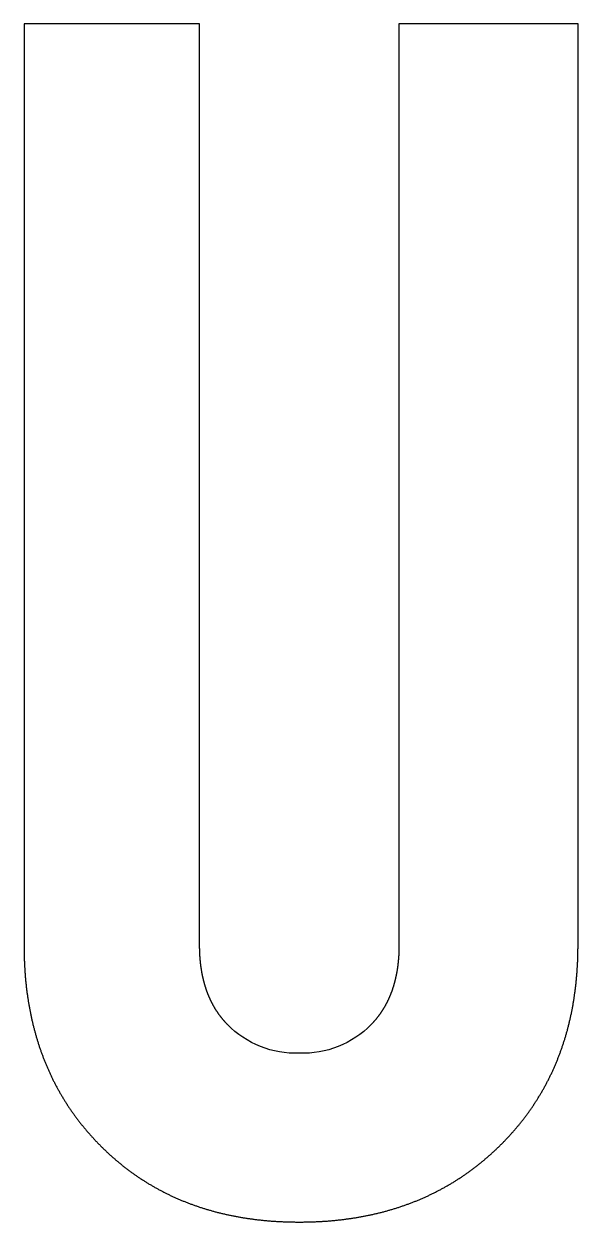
# Model space of a CAD drawing. Header units: millimetres. Extents: x -37 to 1379, y -2 to 984.
# Drawn here: x 109.85 to 121.56, y 417.08 to 442.44 of the extents above; entities that cross this region are included whole.
import ezdxf

# ---------------------------------------------------------------- set-up
doc = ezdxf.new("R2010")
doc.units = ezdxf.units.MM
doc.layers.get('0').update_dxf_attribs({"lineweight": 25, "true_color": 0xffffff})

msp = doc.modelspace()

# ---------------------------------------------------------------- linework, layer by layer
at = {"color": 5, "true_color": 0x0000ff, "flags": 128}
msp.add_lwpolyline([(115.672, 417.079), (115.692, 417.079), (115.713, 417.079), (115.733, 417.079), (115.753, 417.079), (115.773, 417.08), (115.794, 417.08), (115.814, 417.08), (115.834, 417.081), (115.854, 417.081), (115.874, 417.082), (115.894, 417.082), (115.914, 417.083), (115.934, 417.083), (115.954, 417.084), (115.974, 417.085), (115.994, 417.085), (116.014, 417.086), (116.034, 417.087), (116.054, 417.088), (116.073, 417.089), (116.093, 417.09), (116.113, 417.091), (116.133, 417.092), (116.152, 417.093), (116.172, 417.095), (116.192, 417.096), (116.211, 417.097), (116.231, 417.099), (116.25, 417.1), (116.27, 417.101), (116.289, 417.103), (116.309, 417.104), (116.328, 417.106), (116.347, 417.108), (116.367, 417.109), (116.386, 417.111), (116.405, 417.113), (116.425, 417.115), (116.444, 417.117), (116.463, 417.119), (116.482, 417.121), (116.501, 417.123), (116.521, 417.125), (116.54, 417.127), (116.559, 417.129), (116.578, 417.132), (116.597, 417.134), (116.616, 417.136), (116.635, 417.139), (116.654, 417.141), (116.672, 417.144), (116.691, 417.146), (116.71, 417.149), (116.729, 417.151), (116.748, 417.154), (116.766, 417.157), (116.785, 417.16), (116.804, 417.162), (116.822, 417.165), (116.841, 417.168), (116.86, 417.171), (116.878, 417.174), (116.897, 417.177), (116.915, 417.181), (116.934, 417.184), (116.952, 417.187), (116.971, 417.19), (116.989, 417.194), (117.007, 417.197), (117.026, 417.201), (117.044, 417.204), (117.062, 417.208), (117.08, 417.211), (117.099, 417.215), (117.117, 417.219), (117.135, 417.222), (117.153, 417.226), (117.171, 417.23), (117.189, 417.234), (117.207, 417.238), (117.225, 417.242), (117.243, 417.246), (117.261, 417.25), (117.279, 417.254), (117.297, 417.258), (117.315, 417.262), (117.333, 417.267), (117.35, 417.271), (117.368, 417.275), (117.386, 417.28), (117.404, 417.284), (117.421, 417.289), (117.439, 417.294), (117.457, 417.298), (117.474, 417.303), (117.492, 417.308), (117.509, 417.312), (117.527, 417.317), (117.544, 417.322), (117.562, 417.327), (117.579, 417.332), (117.596, 417.337), (117.614, 417.342), (117.631, 417.347), (117.648, 417.352), (117.666, 417.358), (117.683, 417.363), (117.7, 417.368), (117.717, 417.374), (117.734, 417.379), (117.752, 417.385), (117.769, 417.39), (117.786, 417.396), (117.803, 417.401), (117.82, 417.407), (117.837, 417.413), (117.854, 417.419), (117.871, 417.424), (117.887, 417.43), (117.904, 417.436), (117.921, 417.442), (117.938, 417.448), (117.955, 417.454), (117.971, 417.46), (117.988, 417.467), (118.005, 417.473), (118.021, 417.479), (118.038, 417.485), (118.055, 417.492), (118.071, 417.498), (118.088, 417.505), (118.104, 417.511), (118.121, 417.518), (118.137, 417.524), (118.154, 417.531), (118.17, 417.538), (118.186, 417.544), (118.203, 417.551), (118.219, 417.558), (118.235, 417.565), (118.251, 417.572), (118.268, 417.579), (118.284, 417.586), (118.3, 417.593), (118.316, 417.6), (118.332, 417.608), (118.348, 417.615), (118.364, 417.622), (118.38, 417.63), (118.396, 417.637), (118.412, 417.644), (118.428, 417.652), (118.444, 417.66), (118.46, 417.667), (118.476, 417.675), (118.491, 417.683), (118.507, 417.69), (118.523, 417.698), (118.539, 417.706), (118.554, 417.714), (118.57, 417.722), (118.585, 417.73), (118.601, 417.738), (118.617, 417.746), (118.632, 417.754), (118.648, 417.762), (118.663, 417.771), (118.679, 417.779), (118.694, 417.787), (118.709, 417.796), (118.725, 417.804), (118.74, 417.813), (118.755, 417.821), (118.771, 417.83), (118.786, 417.838), (118.801, 417.847), (118.816, 417.856), (118.831, 417.865), (118.846, 417.874), (118.862, 417.882), (118.877, 417.891), (118.892, 417.9), (118.907, 417.909), (118.922, 417.919), (118.937, 417.928), (118.951, 417.937), (118.966, 417.946), (118.981, 417.955), (118.996, 417.965), (119.011, 417.974), (119.026, 417.984), (119.04, 417.993), (119.055, 418.003), (119.07, 418.012), (119.084, 418.022), (119.099, 418.032), (119.113, 418.041), (119.128, 418.051), (119.143, 418.061), (119.157, 418.071), (119.172, 418.081), (119.186, 418.091), (119.2, 418.101), (119.215, 418.111), (119.229, 418.121), (119.243, 418.131), (119.258, 418.142), (119.272, 418.152), (119.286, 418.162), (119.3, 418.173), (119.315, 418.183), (119.329, 418.193), (119.343, 418.204), (119.357, 418.215), (119.371, 418.225), (119.385, 418.236), (119.399, 418.247), (119.413, 418.257), (119.427, 418.268), (119.441, 418.279), (119.455, 418.29), (119.469, 418.301), (119.482, 418.312), (119.496, 418.323), (119.51, 418.334), (119.524, 418.346), (119.537, 418.357), (119.551, 418.368), (119.565, 418.379), (119.578, 418.391), (119.592, 418.402), (119.605, 418.414), (119.619, 418.425), (119.632, 418.437), (119.646, 418.448), (119.659, 418.46), (119.673, 418.472), (119.686, 418.484), (119.7, 418.495), (119.713, 418.507), (119.726, 418.519), (119.739, 418.531), (119.753, 418.543), (119.766, 418.555), (119.779, 418.567), (119.792, 418.58), (119.805, 418.592), (119.818, 418.604), (119.831, 418.616), (119.844, 418.629), (119.857, 418.641), (119.87, 418.654), (119.883, 418.666), (119.896, 418.679), (119.909, 418.691), (119.922, 418.704), (119.935, 418.717), (119.948, 418.73), (119.96, 418.742), (119.973, 418.755), (119.986, 418.768), (119.998, 418.781), (120.011, 418.794), (120.023, 418.807), (120.035, 418.82), (120.048, 418.833), (120.06, 418.846), (120.072, 418.859), (120.085, 418.872), (120.097, 418.885), (120.109, 418.898), (120.121, 418.911), (120.133, 418.924), (120.145, 418.937), (120.157, 418.951), (120.169, 418.964), (120.18, 418.977), (120.192, 418.991), (120.204, 419.004), (120.216, 419.017), (120.227, 419.031), (120.239, 419.044), (120.25, 419.058), (120.262, 419.071), (120.273, 419.085), (120.284, 419.098), (120.296, 419.112), (120.307, 419.126), (120.318, 419.139), (120.329, 419.153), (120.34, 419.167), (120.352, 419.181), (120.363, 419.194), (120.373, 419.208), (120.384, 419.222), (120.395, 419.236), (120.406, 419.25), (120.417, 419.264), (120.428, 419.278), (120.438, 419.292), (120.449, 419.306), (120.459, 419.32), (120.47, 419.334), (120.48, 419.348), (120.491, 419.362), (120.501, 419.376), (120.511, 419.391), (120.522, 419.405), (120.532, 419.419), (120.542, 419.433), (120.552, 419.448), (120.562, 419.462), (120.572, 419.476), (120.582, 419.491), (120.592, 419.505), (120.602, 419.52), (120.612, 419.534), (120.621, 419.549), (120.631, 419.563), (120.641, 419.578), (120.65, 419.593), (120.66, 419.607), (120.669, 419.622), (120.679, 419.637), (120.688, 419.651), (120.698, 419.666), (120.707, 419.681), (120.716, 419.696), (120.725, 419.711), (120.734, 419.726), (120.744, 419.741), (120.753, 419.755), (120.762, 419.77), (120.771, 419.785), (120.779, 419.801), (120.788, 419.816), (120.797, 419.831), (120.806, 419.846), (120.815, 419.861), (120.823, 419.876), (120.832, 419.891), (120.84, 419.907), (120.849, 419.922), (120.857, 419.937), (120.866, 419.953), (120.874, 419.968), (120.882, 419.983), (120.891, 419.999), (120.899, 420.014), (120.907, 420.03), (120.915, 420.045), (120.923, 420.061), (120.931, 420.077), (120.939, 420.092), (120.947, 420.108), (120.955, 420.123), (120.963, 420.139), (120.97, 420.155), (120.978, 420.171), (120.986, 420.186), (120.993, 420.202), (121.001, 420.218), (121.008, 420.234), (121.016, 420.25), (121.023, 420.266), (121.03, 420.282), (121.038, 420.298), (121.045, 420.314), (121.052, 420.33), (121.059, 420.346), (121.066, 420.362), (121.073, 420.378), (121.08, 420.395), (121.087, 420.411), (121.094, 420.427), (121.101, 420.443), (121.108, 420.46), (121.115, 420.476), (121.121, 420.492), (121.128, 420.509), (121.135, 420.525), (121.141, 420.542), (121.148, 420.558), (121.154, 420.575), (121.16, 420.591), (121.167, 420.608), (121.173, 420.624), (121.179, 420.641), (121.186, 420.658), (121.192, 420.674), (121.198, 420.691), (121.204, 420.708), (121.21, 420.725), (121.216, 420.741), (121.222, 420.758), (121.228, 420.775), (121.233, 420.792), (121.239, 420.809), (121.245, 420.826), (121.25, 420.843), (121.256, 420.86), (121.261, 420.877), (121.267, 420.894), (121.272, 420.911), (121.278, 420.928), (121.283, 420.946), (121.288, 420.963), (121.294, 420.98), (121.299, 420.997), (121.304, 421.015), (121.309, 421.032), (121.314, 421.049), (121.319, 421.067), (121.324, 421.084), (121.329, 421.102), (121.334, 421.119), (121.339, 421.136), (121.343, 421.154), (121.348, 421.172), (121.353, 421.189), (121.357, 421.207), (121.362, 421.224), (121.366, 421.242), (121.371, 421.26), (121.375, 421.278), (121.379, 421.295), (121.384, 421.313), (121.388, 421.331), (121.392, 421.349), (121.396, 421.367), (121.4, 421.385), (121.404, 421.403), (121.408, 421.421), (121.412, 421.439), (121.416, 421.457), (121.42, 421.475), (121.424, 421.493), (121.428, 421.511), (121.431, 421.529), (121.435, 421.547), (121.438, 421.566), (121.442, 421.584), (121.445, 421.602), (121.449, 421.62), (121.452, 421.639), (121.456, 421.657), (121.459, 421.676), (121.462, 421.694), (121.465, 421.713), (121.468, 421.731), (121.472, 421.75), (121.475, 421.768), (121.478, 421.787), (121.48, 421.805), (121.483, 421.824), (121.486, 421.843), (121.489, 421.861), (121.492, 421.88), (121.494, 421.899), (121.497, 421.918), (121.5, 421.936), (121.502, 421.955), (121.505, 421.974), (121.507, 421.993), (121.509, 422.012), (121.512, 422.031), (121.514, 422.05), (121.516, 422.069), (121.518, 422.088), (121.521, 422.107), (121.523, 422.126), (121.525, 422.145), (121.527, 422.165), (121.529, 422.184), (121.53, 422.203), (121.532, 422.222), (121.534, 422.242), (121.536, 422.261), (121.538, 422.28), (121.539, 422.3), (121.541, 422.319), (121.542, 422.339), (121.544, 422.358), (121.545, 422.378), (121.547, 422.397), (121.548, 422.417), (121.549, 422.436), (121.55, 422.456), (121.552, 422.476), (121.553, 422.495), (121.554, 422.515), (121.555, 422.535), (121.556, 422.555), (121.557, 422.574), (121.558, 422.594), (121.558, 422.614), (121.559, 422.634), (121.56, 422.654), (121.561, 422.674), (121.561, 422.694), (121.562, 422.714), (121.562, 422.734), (121.563, 422.754), (121.563, 422.774), (121.564, 422.794), (121.564, 422.815), (121.564, 422.835), (121.564, 422.855), (121.565, 422.875), (121.565, 422.896), (121.565, 422.916), (121.565, 422.936), (121.565, 442.436), (117.779, 442.436), (117.779, 422.936), (117.779, 422.928), (117.779, 422.92), (117.779, 422.911), (117.779, 422.903), (117.779, 422.895), (117.779, 422.886), (117.779, 422.878), (117.779, 422.87), (117.778, 422.861), (117.778, 422.853), (117.778, 422.845), (117.778, 422.837), (117.778, 422.829), (117.777, 422.82), (117.777, 422.812), (117.777, 422.804), (117.777, 422.796), (117.776, 422.788), (117.776, 422.78), (117.776, 422.772), (117.775, 422.764), (117.775, 422.756), (117.774, 422.747), (117.774, 422.739), (117.773, 422.731), (117.773, 422.723), (117.773, 422.715), (117.772, 422.707), (117.772, 422.699), (117.771, 422.691), (117.77, 422.684), (117.77, 422.676), (117.769, 422.668), (117.769, 422.66), (117.768, 422.652), (117.767, 422.644), (117.767, 422.636), (117.766, 422.628), (117.765, 422.621), (117.765, 422.613), (117.764, 422.605), (117.763, 422.597), (117.762, 422.589), (117.762, 422.582), (117.761, 422.574), (117.76, 422.566), (117.759, 422.558), (117.758, 422.551), (117.758, 422.543), (117.757, 422.535), (117.756, 422.528), (117.755, 422.52), (117.754, 422.512), (117.753, 422.505), (117.752, 422.497), (117.751, 422.49), (117.75, 422.482), (117.749, 422.475), (117.748, 422.467), (117.747, 422.459), (117.746, 422.452), (117.745, 422.444), (117.743, 422.437), (117.742, 422.43), (117.741, 422.422), (117.74, 422.415), (117.739, 422.407), (117.738, 422.4), (117.736, 422.392), (117.735, 422.385), (117.734, 422.378), (117.732, 422.37), (117.731, 422.363), (117.73, 422.356), (117.729, 422.348), (117.727, 422.341), (117.726, 422.334), (117.724, 422.326), (117.723, 422.319), (117.722, 422.312), (117.72, 422.305), (117.719, 422.297), (117.717, 422.29), (117.716, 422.283), (117.714, 422.276), (117.713, 422.269), (117.711, 422.262), (117.709, 422.254), (117.708, 422.247), (117.706, 422.24), (117.705, 422.233), (117.703, 422.226), (117.701, 422.219), (117.7, 422.212), (117.698, 422.205), (117.696, 422.198), (117.694, 422.191), (117.693, 422.184), (117.691, 422.177), (117.689, 422.17), (117.687, 422.163), (117.686, 422.156), (117.684, 422.149), (117.682, 422.142), (117.68, 422.135), (117.678, 422.129), (117.676, 422.122), (117.674, 422.115), (117.672, 422.108), (117.67, 422.101), (117.668, 422.094), (117.666, 422.088), (117.664, 422.081), (117.662, 422.074), (117.66, 422.067), (117.658, 422.061), (117.656, 422.054), (117.654, 422.047), (117.652, 422.04), (117.65, 422.034), (117.647, 422.027), (117.645, 422.02), (117.643, 422.014), (117.641, 422.007), (117.639, 422.001), (117.636, 421.994), (117.634, 421.987), (117.632, 421.981), (117.629, 421.974), (117.627, 421.968), (117.625, 421.961), (117.622, 421.955), (117.62, 421.948), (117.618, 421.942), (117.615, 421.935), (117.613, 421.929), (117.61, 421.922), (117.608, 421.916), (117.605, 421.91), (117.603, 421.903), (117.6, 421.897), (117.598, 421.89), (117.595, 421.884), (117.593, 421.878), (117.59, 421.871), (117.587, 421.865), (117.585, 421.859), (117.582, 421.853), (117.579, 421.846), (117.577, 421.84), (117.574, 421.834), (117.571, 421.828), (117.569, 421.821), (117.566, 421.815), (117.563, 421.809), (117.56, 421.803), (117.557, 421.797), (117.555, 421.791), (117.552, 421.784), (117.549, 421.778), (117.546, 421.772), (117.543, 421.766), (117.54, 421.76), (117.537, 421.754), (117.534, 421.748), (117.531, 421.742), (117.528, 421.736), (117.525, 421.73), (117.522, 421.724), (117.519, 421.718), (117.516, 421.712), (117.513, 421.706), (117.51, 421.7), (117.507, 421.694), (117.504, 421.688), (117.501, 421.682), (117.497, 421.677), (117.494, 421.671), (117.491, 421.665), (117.488, 421.659), (117.485, 421.653), (117.481, 421.647), (117.478, 421.642), (117.475, 421.636), (117.471, 421.63), (117.468, 421.624), (117.465, 421.619), (117.461, 421.613), (117.458, 421.607), (117.454, 421.602), (117.451, 421.596), (117.448, 421.59), (117.444, 421.585), (117.441, 421.579), (117.437, 421.573), (117.434, 421.568), (117.43, 421.562), (117.427, 421.557), (117.423, 421.551), (117.419, 421.545), (117.416, 421.54), (117.412, 421.534), (117.409, 421.529), (117.405, 421.523), (117.401, 421.518), (117.398, 421.513), (117.394, 421.507), (117.39, 421.502), (117.386, 421.496), (117.383, 421.491), (117.379, 421.485), (117.375, 421.48), (117.371, 421.475), (117.367, 421.469), (117.363, 421.464), (117.36, 421.459), (117.356, 421.453), (117.352, 421.448), (117.348, 421.443), (117.344, 421.438), (117.34, 421.432), (117.336, 421.427), (117.332, 421.422), (117.328, 421.417), (117.324, 421.412), (117.32, 421.406), (117.316, 421.401), (117.312, 421.396), (117.308, 421.391), (117.303, 421.386), (117.299, 421.381), (117.295, 421.376), (117.291, 421.37), (117.287, 421.365), (117.283, 421.36), (117.278, 421.355), (117.274, 421.35), (117.27, 421.345), (117.265, 421.34), (117.261, 421.335), (117.257, 421.33), (117.253, 421.325), (117.248, 421.321), (117.244, 421.316), (117.239, 421.311), (117.235, 421.306), (117.231, 421.301), (117.226, 421.296), (117.222, 421.291), (117.217, 421.286), (117.213, 421.282), (117.208, 421.277), (117.204, 421.272), (117.199, 421.267), (117.194, 421.262), (117.19, 421.258, -0.211105), (115.672, 420.651, -0.211105), (114.154, 421.258), (114.15, 421.262), (114.145, 421.267), (114.14, 421.272), (114.136, 421.277), (114.131, 421.282), (114.127, 421.286), (114.122, 421.291), (114.118, 421.296), (114.113, 421.301), (114.109, 421.306), (114.105, 421.311), (114.1, 421.316), (114.096, 421.321), (114.091, 421.325), (114.087, 421.33), (114.083, 421.335), (114.078, 421.34), (114.074, 421.345), (114.07, 421.35), (114.066, 421.355), (114.061, 421.36), (114.057, 421.365), (114.053, 421.37), (114.049, 421.376), (114.045, 421.381), (114.04, 421.386), (114.036, 421.391), (114.032, 421.396), (114.028, 421.401), (114.024, 421.406), (114.02, 421.412), (114.016, 421.417), (114.012, 421.422), (114.008, 421.427), (114.004, 421.432), (114, 421.438), (113.996, 421.443), (113.992, 421.448), (113.988, 421.453), (113.984, 421.459), (113.98, 421.464), (113.977, 421.469), (113.973, 421.475), (113.969, 421.48), (113.965, 421.485), (113.961, 421.491), (113.958, 421.496), (113.954, 421.502), (113.95, 421.507), (113.946, 421.513), (113.943, 421.518), (113.939, 421.523), (113.935, 421.529), (113.932, 421.534), (113.928, 421.54), (113.924, 421.545), (113.921, 421.551), (113.917, 421.557), (113.914, 421.562), (113.91, 421.568), (113.907, 421.573), (113.903, 421.579), (113.9, 421.585), (113.896, 421.59), (113.893, 421.596), (113.889, 421.602), (113.886, 421.607), (113.883, 421.613), (113.879, 421.619), (113.876, 421.624), (113.873, 421.63), (113.869, 421.636), (113.866, 421.642), (113.863, 421.647), (113.859, 421.653), (113.856, 421.659), (113.853, 421.665), (113.85, 421.671), (113.847, 421.677), (113.843, 421.682), (113.84, 421.688), (113.837, 421.694), (113.834, 421.7), (113.831, 421.706), (113.828, 421.712), (113.825, 421.718), (113.822, 421.724), (113.819, 421.73), (113.816, 421.736), (113.813, 421.742), (113.81, 421.748), (113.807, 421.754), (113.804, 421.76), (113.801, 421.766), (113.798, 421.772), (113.795, 421.778), (113.792, 421.784), (113.789, 421.791), (113.786, 421.797), (113.784, 421.803), (113.781, 421.809), (113.778, 421.815), (113.775, 421.821), (113.773, 421.828), (113.77, 421.834), (113.767, 421.84), (113.764, 421.846), (113.762, 421.853), (113.759, 421.859), (113.756, 421.865), (113.754, 421.871), (113.751, 421.878), (113.749, 421.884), (113.746, 421.89), (113.744, 421.897), (113.741, 421.903), (113.739, 421.91), (113.736, 421.916), (113.734, 421.922), (113.731, 421.929), (113.729, 421.935), (113.726, 421.942), (113.724, 421.948), (113.721, 421.955), (113.719, 421.961), (113.717, 421.968), (113.714, 421.974), (113.712, 421.981), (113.71, 421.987), (113.708, 421.994), (113.705, 422.001), (113.703, 422.007), (113.701, 422.014), (113.699, 422.02), (113.696, 422.027), (113.694, 422.034), (113.692, 422.04), (113.69, 422.047), (113.688, 422.054), (113.686, 422.061), (113.684, 422.067), (113.682, 422.074), (113.68, 422.081), (113.678, 422.088), (113.676, 422.094), (113.674, 422.101), (113.672, 422.108), (113.67, 422.115), (113.668, 422.122), (113.666, 422.129), (113.664, 422.135), (113.662, 422.142), (113.66, 422.149), (113.658, 422.156), (113.657, 422.163), (113.655, 422.17), (113.653, 422.177), (113.651, 422.184), (113.649, 422.191), (113.648, 422.198), (113.646, 422.205), (113.644, 422.212), (113.643, 422.219), (113.641, 422.226), (113.639, 422.233), (113.638, 422.24), (113.636, 422.247), (113.634, 422.254), (113.633, 422.262), (113.631, 422.269), (113.63, 422.276), (113.628, 422.283), (113.627, 422.29), (113.625, 422.297), (113.624, 422.305), (113.622, 422.312), (113.621, 422.319), (113.62, 422.326), (113.618, 422.334), (113.617, 422.341), (113.615, 422.348), (113.614, 422.356), (113.613, 422.363), (113.611, 422.37), (113.61, 422.378), (113.609, 422.385), (113.608, 422.392), (113.606, 422.4), (113.605, 422.407), (113.604, 422.415), (113.603, 422.422), (113.602, 422.43), (113.601, 422.437), (113.599, 422.444), (113.598, 422.452), (113.597, 422.459), (113.596, 422.467), (113.595, 422.475), (113.594, 422.482), (113.593, 422.49), (113.592, 422.497), (113.591, 422.505), (113.59, 422.512), (113.589, 422.52), (113.588, 422.528), (113.587, 422.535), (113.586, 422.543), (113.586, 422.551), (113.585, 422.558), (113.584, 422.566), (113.583, 422.574), (113.582, 422.582), (113.581, 422.589), (113.581, 422.597), (113.58, 422.605), (113.579, 422.613), (113.578, 422.621), (113.578, 422.628), (113.577, 422.636), (113.576, 422.644), (113.576, 422.652), (113.575, 422.66), (113.575, 422.668), (113.574, 422.676), (113.573, 422.684), (113.573, 422.691), (113.572, 422.699), (113.572, 422.707), (113.571, 422.715), (113.571, 422.723), (113.57, 422.731), (113.57, 422.739), (113.57, 422.747), (113.569, 422.756), (113.569, 422.764), (113.568, 422.772), (113.568, 422.78), (113.568, 422.788), (113.567, 422.796), (113.567, 422.804), (113.567, 422.812), (113.567, 422.82), (113.566, 422.829), (113.566, 422.837), (113.566, 422.845), (113.566, 422.853), (113.566, 422.861), (113.565, 422.87), (113.565, 422.878), (113.565, 422.886), (113.565, 422.895), (113.565, 422.903), (113.565, 422.911), (113.565, 422.92), (113.565, 422.928), (113.565, 422.936), (113.565, 442.436), (109.851, 442.436), (109.851, 422.936), (109.851, 422.916), (109.851, 422.896), (109.851, 422.875), (109.851, 422.855), (109.851, 422.835), (109.851, 422.815), (109.852, 422.794), (109.852, 422.774), (109.853, 422.754), (109.853, 422.734), (109.853, 422.714), (109.854, 422.694), (109.855, 422.674), (109.855, 422.654), (109.856, 422.634), (109.857, 422.614), (109.858, 422.594), (109.858, 422.574), (109.859, 422.555), (109.86, 422.535), (109.861, 422.515), (109.862, 422.495), (109.864, 422.476), (109.865, 422.456), (109.866, 422.436), (109.867, 422.417), (109.868, 422.397), (109.87, 422.378), (109.871, 422.358), (109.873, 422.339), (109.874, 422.319), (109.876, 422.3), (109.877, 422.28), (109.879, 422.261), (109.881, 422.242), (109.882, 422.222), (109.884, 422.203), (109.886, 422.184), (109.888, 422.165), (109.89, 422.145), (109.892, 422.126), (109.894, 422.107), (109.896, 422.088), (109.898, 422.069), (109.9, 422.05), (109.902, 422.031), (109.905, 422.012), (109.907, 421.993), (109.909, 421.974), (109.912, 421.955), (109.914, 421.936), (109.917, 421.918), (109.919, 421.899), (109.922, 421.88), (109.925, 421.861), (109.927, 421.843), (109.93, 421.824), (109.933, 421.805), (109.936, 421.787), (109.939, 421.768), (109.942, 421.75), (109.945, 421.731), (109.948, 421.713), (109.951, 421.694), (109.954, 421.676), (109.957, 421.657), (109.961, 421.639), (109.964, 421.62), (109.967, 421.602), (109.971, 421.584), (109.974, 421.566), (109.978, 421.547), (109.981, 421.529), (109.985, 421.511), (109.988, 421.493), (109.992, 421.475), (109.996, 421.457), (110, 421.439), (110.004, 421.421), (110.007, 421.403), (110.011, 421.385), (110.015, 421.367), (110.019, 421.349), (110.024, 421.331), (110.028, 421.313), (110.032, 421.295), (110.036, 421.278), (110.04, 421.26), (110.045, 421.242), (110.049, 421.224), (110.054, 421.207), (110.058, 421.189), (110.063, 421.172), (110.067, 421.154), (110.072, 421.136), (110.077, 421.119), (110.081, 421.102), (110.086, 421.084), (110.091, 421.067), (110.096, 421.049), (110.101, 421.032), (110.106, 421.015), (110.111, 420.997), (110.116, 420.98), (110.121, 420.963), (110.126, 420.946), (110.131, 420.928), (110.137, 420.911), (110.142, 420.894), (110.147, 420.877), (110.153, 420.86), (110.158, 420.843), (110.164, 420.826), (110.169, 420.809), (110.175, 420.792), (110.181, 420.775), (110.186, 420.758), (110.192, 420.741), (110.198, 420.725), (110.204, 420.708), (110.21, 420.691), (110.216, 420.674), (110.222, 420.658), (110.228, 420.641), (110.234, 420.624), (110.24, 420.608), (110.246, 420.591), (110.252, 420.575), (110.259, 420.558), (110.265, 420.542), (110.271, 420.525), (110.278, 420.509), (110.284, 420.492), (110.291, 420.476), (110.297, 420.46), (110.304, 420.443), (110.311, 420.427), (110.318, 420.411), (110.324, 420.395), (110.331, 420.378), (110.338, 420.362), (110.345, 420.346), (110.352, 420.33), (110.359, 420.314), (110.366, 420.298), (110.373, 420.282), (110.38, 420.266), (110.388, 420.25), (110.395, 420.234), (110.402, 420.218), (110.41, 420.202), (110.417, 420.186), (110.425, 420.171), (110.432, 420.155), (110.44, 420.139), (110.447, 420.123), (110.455, 420.108), (110.463, 420.092), (110.47, 420.077), (110.478, 420.061), (110.486, 420.045), (110.494, 420.03), (110.502, 420.014), (110.51, 419.999), (110.518, 419.983), (110.526, 419.968), (110.534, 419.953), (110.543, 419.937), (110.551, 419.922), (110.559, 419.907), (110.568, 419.891), (110.576, 419.876), (110.584, 419.861), (110.593, 419.846), (110.602, 419.831), (110.61, 419.816), (110.619, 419.801), (110.628, 419.785), (110.636, 419.77), (110.645, 419.755), (110.654, 419.741), (110.663, 419.726), (110.672, 419.711), (110.681, 419.696), (110.69, 419.681), (110.699, 419.666), (110.708, 419.651), (110.717, 419.637), (110.727, 419.622), (110.736, 419.607), (110.745, 419.593), (110.755, 419.578), (110.764, 419.563), (110.773, 419.549), (110.783, 419.534), (110.793, 419.52), (110.802, 419.505), (110.812, 419.491), (110.822, 419.476), (110.831, 419.462), (110.841, 419.448), (110.851, 419.433), (110.861, 419.419), (110.871, 419.405), (110.881, 419.391), (110.891, 419.376), (110.901, 419.362), (110.911, 419.348), (110.922, 419.334), (110.932, 419.32), (110.942, 419.306), (110.953, 419.292), (110.963, 419.278), (110.974, 419.264), (110.984, 419.25), (110.995, 419.236), (111.005, 419.222), (111.016, 419.208), (111.027, 419.194), (111.037, 419.181), (111.048, 419.167), (111.059, 419.153), (111.07, 419.139), (111.081, 419.126), (111.092, 419.112), (111.103, 419.098), (111.114, 419.085), (111.125, 419.071), (111.137, 419.058), (111.148, 419.044), (111.159, 419.031), (111.17, 419.017), (111.182, 419.004), (111.193, 418.991), (111.205, 418.977), (111.216, 418.964), (111.228, 418.951), (111.24, 418.937), (111.251, 418.924), (111.263, 418.911), (111.275, 418.898), (111.287, 418.885), (111.299, 418.872), (111.311, 418.859), (111.323, 418.846), (111.335, 418.833), (111.347, 418.82), (111.359, 418.807), (111.371, 418.794), (111.383, 418.781), (111.396, 418.768), (111.408, 418.755), (111.42, 418.742), (111.433, 418.73), (111.445, 418.717), (111.458, 418.704), (111.47, 418.691), (111.483, 418.679), (111.495, 418.666), (111.508, 418.654), (111.521, 418.641), (111.534, 418.629), (111.546, 418.616), (111.559, 418.604), (111.572, 418.592), (111.585, 418.58), (111.598, 418.567), (111.611, 418.555), (111.623, 418.543), (111.636, 418.531), (111.649, 418.519), (111.662, 418.507), (111.676, 418.495), (111.689, 418.484), (111.702, 418.472), (111.715, 418.46), (111.728, 418.448), (111.741, 418.437), (111.755, 418.425), (111.768, 418.414), (111.781, 418.402), (111.794, 418.391), (111.808, 418.379), (111.821, 418.368), (111.835, 418.357), (111.848, 418.346), (111.862, 418.334), (111.875, 418.323), (111.889, 418.312), (111.902, 418.301), (111.916, 418.29), (111.929, 418.279), (111.943, 418.268), (111.957, 418.257), (111.971, 418.247), (111.984, 418.236), (111.998, 418.225), (112.012, 418.215), (112.026, 418.204), (112.04, 418.193), (112.054, 418.183), (112.068, 418.173), (112.082, 418.162), (112.096, 418.152), (112.11, 418.142), (112.124, 418.131), (112.138, 418.121), (112.152, 418.111), (112.166, 418.101), (112.18, 418.091), (112.194, 418.081), (112.209, 418.071), (112.223, 418.061), (112.237, 418.051), (112.252, 418.041), (112.266, 418.032), (112.28, 418.022), (112.295, 418.012), (112.309, 418.003), (112.324, 417.993), (112.338, 417.984), (112.353, 417.974), (112.367, 417.965), (112.382, 417.955), (112.397, 417.946), (112.411, 417.937), (112.426, 417.928), (112.441, 417.919), (112.456, 417.909), (112.47, 417.9), (112.485, 417.891), (112.5, 417.882), (112.515, 417.874), (112.53, 417.865), (112.545, 417.856), (112.56, 417.847), (112.575, 417.838), (112.59, 417.83), (112.605, 417.821), (112.62, 417.813), (112.635, 417.804), (112.65, 417.796), (112.666, 417.787), (112.681, 417.779), (112.696, 417.771), (112.711, 417.762), (112.727, 417.754), (112.742, 417.746), (112.757, 417.738), (112.773, 417.73), (112.788, 417.722), (112.804, 417.714), (112.819, 417.706), (112.835, 417.698), (112.85, 417.69), (112.866, 417.683), (112.881, 417.675), (112.897, 417.667), (112.913, 417.66), (112.929, 417.652), (112.944, 417.644), (112.96, 417.637), (112.976, 417.63), (112.992, 417.622), (113.008, 417.615), (113.023, 417.608), (113.039, 417.6), (113.055, 417.593), (113.071, 417.586), (113.087, 417.579), (113.103, 417.572), (113.119, 417.565), (113.136, 417.558), (113.152, 417.551), (113.168, 417.544), (113.184, 417.538), (113.2, 417.531), (113.217, 417.524), (113.233, 417.518), (113.249, 417.511), (113.266, 417.505), (113.282, 417.498), (113.298, 417.492), (113.315, 417.485), (113.331, 417.479), (113.348, 417.473), (113.364, 417.467), (113.381, 417.46), (113.398, 417.454), (113.414, 417.448), (113.431, 417.442), (113.447, 417.436), (113.464, 417.43), (113.481, 417.424), (113.498, 417.419), (113.515, 417.413), (113.531, 417.407), (113.548, 417.401), (113.565, 417.396), (113.582, 417.39), (113.599, 417.385), (113.616, 417.379), (113.633, 417.374), (113.65, 417.368), (113.667, 417.363), (113.684, 417.358), (113.702, 417.352), (113.719, 417.347), (113.736, 417.342), (113.753, 417.337), (113.77, 417.332), (113.788, 417.327), (113.805, 417.322), (113.822, 417.317), (113.84, 417.312), (113.857, 417.308), (113.875, 417.303), (113.892, 417.298), (113.91, 417.294), (113.927, 417.289), (113.945, 417.284), (113.962, 417.28), (113.98, 417.275), (113.998, 417.271), (114.015, 417.267), (114.033, 417.262), (114.051, 417.258), (114.069, 417.254), (114.087, 417.25), (114.104, 417.246), (114.122, 417.242), (114.14, 417.238), (114.158, 417.234), (114.176, 417.23), (114.194, 417.226), (114.212, 417.222), (114.23, 417.219), (114.248, 417.215), (114.266, 417.211), (114.285, 417.208), (114.303, 417.204), (114.321, 417.201), (114.339, 417.197), (114.357, 417.194), (114.376, 417.19), (114.394, 417.187), (114.412, 417.184), (114.431, 417.181), (114.449, 417.177), (114.468, 417.174), (114.486, 417.171), (114.505, 417.168), (114.523, 417.165), (114.542, 417.162), (114.561, 417.16), (114.579, 417.157), (114.598, 417.154), (114.617, 417.151), (114.635, 417.149), (114.654, 417.146), (114.673, 417.144), (114.692, 417.141), (114.711, 417.139), (114.729, 417.136), (114.748, 417.134), (114.767, 417.132), (114.786, 417.129), (114.805, 417.127), (114.824, 417.125), (114.843, 417.123), (114.863, 417.121), (114.882, 417.119), (114.901, 417.117), (114.92, 417.115), (114.939, 417.113), (114.958, 417.111), (114.978, 417.109), (114.997, 417.108), (115.016, 417.106), (115.036, 417.104), (115.055, 417.103), (115.075, 417.101), (115.094, 417.1), (115.114, 417.099), (115.133, 417.097), (115.153, 417.096), (115.172, 417.095), (115.192, 417.093), (115.212, 417.092), (115.231, 417.091), (115.251, 417.09), (115.271, 417.089), (115.29, 417.088), (115.31, 417.087), (115.33, 417.086), (115.35, 417.085), (115.37, 417.085), (115.39, 417.084), (115.41, 417.083), (115.43, 417.083), (115.45, 417.082), (115.47, 417.082), (115.49, 417.081), (115.51, 417.081), (115.53, 417.08), (115.55, 417.08), (115.571, 417.08), (115.591, 417.079), (115.611, 417.079), (115.631, 417.079), (115.652, 417.079)], format="xyb", close=True, dxfattribs=at)

doc.saveas('drawing.dxf')
